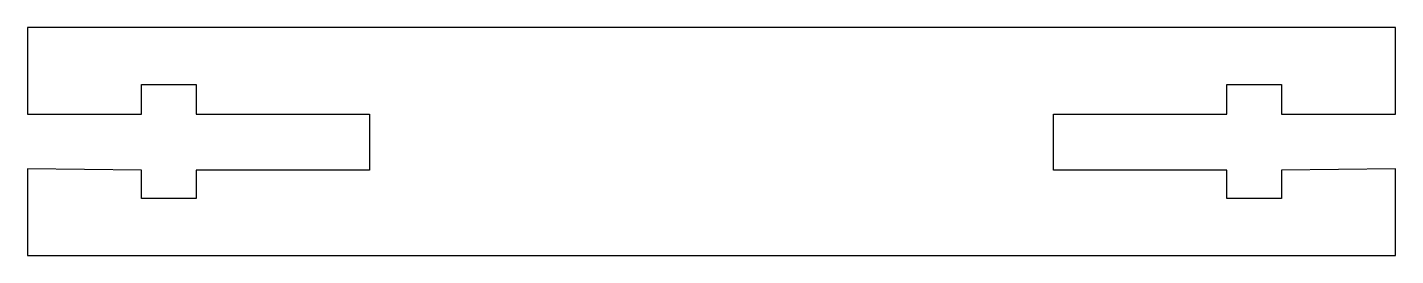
# Model space of a CAD drawing. Header units: millimetres. Extents: x 0 to 105, y 0 to 187.
# Drawn here: x 29 to 105.2, y 174.8 to 187.5 of the extents above; entities outside this region: 2.
import ezdxf

# ---------------------------------------------------------------- set-up
doc = ezdxf.new("R2010")
doc.units = ezdxf.units.MM
doc.styles.add('SLDTEXTSTYLE0', font='TXT', dxfattribs={"width": 0.7})

msp = doc.modelspace()

# ---------------------------------------------------------------- linework, layer by layer
at = {"color": 7, "linetype": 'Continuous', "lineweight": 25}
for p, q in [((105.22, 187.5), (29.02, 187.5)), ((29.02, 187.5), (29.02, 182.674)), ((105.22, 182.674), (105.22, 187.5)), ((35.37, 184.325), (38.418, 184.325)), ((35.37, 182.674), (35.37, 184.325)), ((38.418, 184.325), (38.418, 182.674)), ((95.822, 184.325), (98.87, 184.325)), ((95.822, 182.674), (95.822, 184.325)), ((98.87, 184.325), (98.87, 182.674)), ((29.02, 182.674), (35.37, 182.674)), ((38.418, 182.674), (48.07, 182.674)), ((48.07, 182.674), (48.07, 179.562)), ((86.17, 182.674), (95.822, 182.674)), ((86.17, 179.562), (86.17, 182.674)), ((98.87, 182.674), (105.22, 182.674)), ((35.37, 179.562), (29.02, 179.626)), ((29.02, 179.626), (29.02, 174.8)), ((35.37, 177.975), (35.37, 179.562)), ((38.418, 179.562), (38.418, 177.975)), ((48.07, 179.562), (38.418, 179.562)), ((95.822, 179.562), (86.17, 179.562)), ((95.822, 177.975), (95.822, 179.562)), ((105.22, 179.626), (98.87, 179.562)), ((98.87, 179.562), (98.87, 177.975)), ((105.22, 174.8), (105.22, 179.626)), ((38.418, 177.975), (35.37, 177.975)), ((98.87, 177.975), (95.822, 177.975)), ((29.02, 174.8), (105.22, 174.8))]:
    msp.add_line(p, q, dxfattribs=at)

# ---------------------------------------------------------------- texts
at = {"color": 7, "linetype": 'Continuous', "char_height": 3.73507, "attachment_point": 1, "style": 'SLDTEXTSTYLE0'}
for s, insert in [('SOLIDWORKS Educational Product.', (0, 10.417)), ('For Instructional Use Only.', (0, 4.815))]:
    msp.add_mtext(s, dxfattribs=dict(at, insert=insert))

doc.saveas('drawing.dxf')
